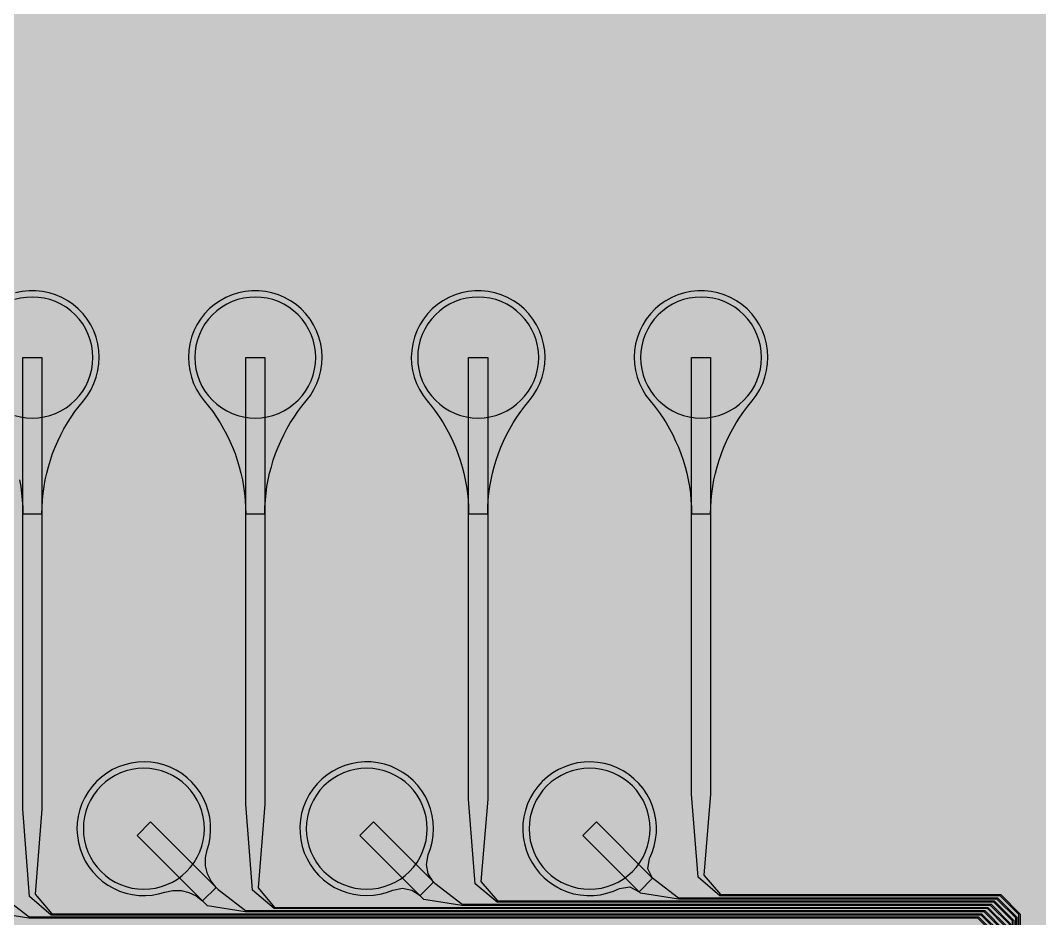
# Model space of a CAD drawing. Header units: metres. Extents: x -7220 to 10980, y -29667 to 1833.
# Drawn here: x 7924 to 9524, y -26924 to -25513 of the extents above; entities that cross this region are included whole.
import ezdxf

# ---------------------------------------------------------------- set-up
doc = ezdxf.new("R2010")
doc.units = ezdxf.units.M
for name, color, linetype in [('Metal1', 4, 'CONTINUOUS'), ('Polyimide', 7, 'CONTINUOUS'), ('Polyimide_Negative', 5, 'CONTINUOUS')]:
    doc.layers.add(name, color=color, linetype=linetype)

msp = doc.modelspace()

# ---------------------------------------------------------------- hatches: boundary and pattern name
at = {"layer": 'Polyimide'}
msp.add_hatch(color=7, dxfattribs=at).paths.add_polyline_path([(4099.4, -13861.6), (4142.6, -14152.8), (4214.2, -14438.4), (4313.4, -14715.5), (4439.2, -14981.7), (4590.6, -15234.2), (4766, -15470.7), (4963.7, -15688.8), (5181.8, -15886.5), (5418.3, -16061.9), (5670.8, -16213.3), (5936.9, -16339.1), (6214.1, -16438.3), (6499.7, -16509.9), (6790.9, -16553.1), (7085, -16567.5), (9980.4, -16567.5), (10058.8, -16571.4), (10136.4, -16582.9), (10212.6, -16601.9), (10286.5, -16628.4), (10357.5, -16662), (10424.8, -16702.3), (10487.9, -16749.1), (10546.1, -16801.8), (10598.8, -16860), (10645.6, -16923), (10685.9, -16990.4), (10719.5, -17061.4), (10745.9, -17135.3), (10765, -17211.4), (10776.5, -17289.1), (10780.4, -17367.5), (10780.4, -21957.3), (10741.6, -22012.9), (10706, -22070.6), (10673.6, -22130.1), (10644.5, -22191.4), (10618.9, -22254.2), (10596.8, -22318.2), (10578.3, -22383.5), (10563.4, -22449.6), (10552.2, -22516.5), (10544.7, -22583.8), (10541, -22651.5), (10541, -22719.3), (10544.7, -22787), (10552.2, -22854.4), (10563.4, -22921.2), (10578.3, -22987.4), (10596.8, -23052.6), (10618.9, -23116.7), (10644.5, -23179.5), (10673.6, -23240.7), (10706, -23300.3), (10741.6, -23357.9), (10780.4, -23413.5), (10780.4, -28667.5), (10776.5, -28745.9), (10765, -28823.6), (10745.9, -28899.7), (10719.5, -28973.6), (10685.9, -29044.6), (10645.6, -29112), (10598.8, -29175), (10546.1, -29233.2), (10487.9, -29285.9), (10424.8, -29332.7), (10357.5, -29373), (10286.5, -29406.6), (10212.6, -29433.1), (10136.4, -29452.1), (10058.8, -29463.6), (9980.4, -29467.5), (-6219.6, -29467.5), (-6298, -29463.6), (-6375.7, -29452.1), (-6451.9, -29433.1), (-6525.8, -29406.6), (-6596.7, -29373), (-6664.1, -29332.7), (-6727.1, -29285.9), (-6785.3, -29233.2), (-6838, -29175), (-6884.8, -29112), (-6925.2, -29044.6), (-6958.7, -28973.6), (-6985.2, -28899.7), (-7004.3, -28823.6), (-7015.8, -28745.9), (-7019.6, -28667.5), (-7019.6, -23426.3), (-6979.4, -23370.1), (-6942.3, -23311.6), (-6908.7, -23251.2), (-6878.5, -23189), (-6851.8, -23125.1), (-6828.8, -23059.9), (-6809.5, -22993.4), (-6794, -22926), (-6782.4, -22857.8), (-6774.6, -22789.1), (-6770.7, -22720), (-6770.7, -22650.8), (-6774.6, -22581.8), (-6782.4, -22513), (-6794, -22444.8), (-6809.5, -22377.4), (-6828.8, -22311), (-6851.8, -22245.7), (-6878.5, -22181.9), (-6908.7, -22119.7), (-6942.3, -22059.2), (-6979.4, -22000.8), (-7019.6, -21944.5), (-7019.6, -17367.5), (-7015.8, -17289.1), (-7004.3, -17211.4), (-6985.2, -17135.3), (-6958.7, -17061.4), (-6925.2, -16990.4), (-6884.8, -16923), (-6838, -16860), (-6785.3, -16801.8), (-6727.1, -16749.1), (-6664.1, -16702.3), (-6596.7, -16662), (-6525.8, -16628.4), (-6451.9, -16601.9), (-6375.7, -16582.9), (-6298, -16571.4), (-6219.6, -16567.5), (-3314, -16567.5), (-3019.9, -16553.1), (-2728.7, -16509.9), (-2443.1, -16438.3), (-2165.9, -16339.1), (-1899.8, -16213.3), (-1647.3, -16061.9), (-1410.8, -15886.5), (-1192.7, -15688.8), (-995, -15470.7), (-819.6, -15234.2), (-668.2, -14981.7), (-542.4, -14715.5), (-443.2, -14438.4), (-371.6, -14152.8), (-328.4, -13861.6), (-314, -13567.5), (-314, -13373.5), (-317.5, -13328.1), (-327.7, -13283.8), (-344.6, -13241.5), (-367.6, -13202.3), (-396.4, -13167), (-430.1, -13136.5), (-468, -13111.4), (-509.3, -13092.3), (-509.3, -13092.3), (-578.2, -13061.3), (-642.2, -13021.2), (-700.3, -12973), (-751.3, -12917.3), (-794.4, -12855.3), (-828.7, -12788.1), (-853.7, -12716.8), (-868.9, -12642.8), (-874, -12567.5), (-868.9, -12492.2), (-853.7, -12418.2), (-828.7, -12346.9), (-794.4, -12279.7), (-751.3, -12217.7), (-700.3, -12162), (-642.2, -12113.8), (-578.2, -12073.7), (-509.3, -12042.7), (-509.3, -12042.7), (-468, -12023.6), (-430.1, -11998.5), (-396.4, -11968), (-367.6, -11932.7), (-344.6, -11893.5), (-327.7, -11851.2), (-317.5, -11806.9), (-314, -11761.5), (-314, -11074.3), (-317.5, -11028.9), (-327.7, -10984.6), (-344.6, -10942.4), (-367.6, -10903.1), (-396.4, -10867.8), (-430.1, -10837.3), (-468, -10812.2), (-509.3, -10793.2), (-509.3, -10793.2), (-578.2, -10762.1), (-642.2, -10722.1), (-700.3, -10673.8), (-751.3, -10618.1), (-794.4, -10556.1), (-828.7, -10488.9), (-853.7, -10417.6), (-868.9, -10343.7), (-874, -10268.3), (-868.9, -10193), (-853.7, -10119), (-828.7, -10047.8), (-794.4, -9980.5), (-751.3, -9918.5), (-700.3, -9862.9), (-642.2, -9814.6), (-578.2, -9774.6), (-509.3, -9743.5), (-509.3, -9743.5), (-468, -9724.5), (-430.1, -9699.4), (-396.4, -9668.8), (-367.6, -9633.5), (-344.6, -9594.3), (-327.7, -9552), (-317.5, -9507.7), (-314, -9462.4), (-314, -8775.1), (-317.5, -8729.8), (-327.7, -8685.5), (-344.6, -8643.2), (-367.6, -8604), (-396.4, -8568.7), (-430.1, -8538.1), (-468, -8513), (-509.3, -8494), (-509.3, -8494), (-578.2, -8462.9), (-642.2, -8422.9), (-700.3, -8374.6), (-751.3, -8319), (-794.4, -8257), (-828.7, -8189.7), (-853.7, -8118.5), (-868.9, -8044.5), (-874, -7969.2), (-868.9, -7893.8), (-853.7, -7819.9), (-828.7, -7748.6), (-794.4, -7681.4), (-751.3, -7619.4), (-700.3, -7563.7), (-642.2, -7515.4), (-578.2, -7475.4), (-509.3, -7444.3), (-509.3, -7444.3), (-468, -7425.3), (-430.1, -7400.2), (-396.4, -7369.7), (-367.6, -7334.4), (-344.6, -7295.1), (-327.7, -7252.9), (-317.5, -7208.6), (-314, -7163.2), (-314, -6476), (-317.5, -6430.6), (-327.7, -6386.3), (-344.6, -6344), (-367.6, -6304.8), (-396.4, -6269.5), (-430.1, -6239), (-468, -6213.9), (-509.3, -6194.8), (-509.3, -6194.8), (-578.2, -6163.8), (-642.2, -6123.7), (-700.3, -6075.5), (-751.3, -6019.8), (-794.4, -5957.8), (-828.7, -5890.6), (-853.7, -5819.3), (-868.9, -5745.3), (-874, -5670), (-868.9, -5594.7), (-853.7, -5520.7), (-828.7, -5449.4), (-794.4, -5382.2), (-751.3, -5320.2), (-700.3, -5264.5), (-642.2, -5216.3), (-578.2, -5176.2), (-509.3, -5145.2), (-509.3, -5145.2), (-468, -5126.1), (-430.1, -5101), (-396.4, -5070.5), (-367.6, -5035.2), (-344.6, -4996), (-327.7, -4953.7), (-317.5, -4909.4), (-314, -4864), (-314, 380), (-314, 1532.5), (-269, 1532.5), (-268.8, 1525.6), (-268.1, 1518.8), (-267, 1512), (-265.4, 1505.3), (-263.4, 1498.7), (-261, 1492.3), (-258.2, 1486.1), (-254.9, 1480), (-251.3, 1474.2), (-247.3, 1468.6), (-242.9, 1463.3), (-238.2, 1458.3), (-233.2, 1453.6), (-227.9, 1449.2), (-222.3, 1445.2), (-216.5, 1441.6), (-210.4, 1438.3), (-204.2, 1435.5), (-197.8, 1433.1), (-191.2, 1431.1), (-184.5, 1429.5), (-177.7, 1428.4), (-170.9, 1427.7), (-164, 1427.5), (-157.1, 1427.7), (-150.3, 1428.4), (-143.5, 1429.5), (-136.8, 1431.1), (-130.2, 1433.1), (-123.8, 1435.5), (-117.6, 1438.3), (-111.5, 1441.6), (-105.7, 1445.2), (-100.1, 1449.2), (-94.8, 1453.6), (-89.8, 1458.3), (-85.1, 1463.3), (-80.7, 1468.6), (-76.7, 1474.2), (-73.1, 1480), (-69.8, 1486.1), (-67, 1492.3), (-64.6, 1498.7), (-62.6, 1505.3), (-61, 1512), (-59.9, 1518.8), (-59.2, 1525.6), (-59, 1532.5), (1786, 1532.5), (3835, 1532.5), (3835.2, 1539), (3835.9, 1545.6), (3836.9, 1552), (3838.4, 1558.4), (3840.3, 1564.6), (3842.6, 1570.8), (3845.3, 1576.7), (3848.4, 1582.5), (3851.9, 1588.1), (3855.7, 1593.4), (3859.8, 1598.4), (3864.3, 1603.2), (3869.1, 1607.7), (3874.1, 1611.8), (3879.4, 1615.6), (3885, 1619.1), (3890.8, 1622.2), (3896.7, 1624.9), (3902.9, 1627.2), (3909.1, 1629.1), (3915.5, 1630.6), (3921.9, 1631.6), (3928.5, 1632.3), (3935, 1632.5), (3941.5, 1632.3), (3948.1, 1631.6), (3954.5, 1630.6), (3960.9, 1629.1), (3967.1, 1627.2), (3973.3, 1624.9), (3979.2, 1622.2), (3985, 1619.1), (3990.6, 1615.6), (3995.9, 1611.8), (4000.9, 1607.7), (4005.7, 1603.2), (4010.2, 1598.4), (4014.3, 1593.4), (4018.1, 1588.1), (4021.6, 1582.5), (4024.7, 1576.7), (4027.4, 1570.8), (4029.7, 1564.6), (4031.6, 1558.4), (4033.1, 1552), (4034.1, 1545.6), (4034.8, 1539), (4035, 1532.5), (4085, 1532.5), (4085, 380), (4085, 330), (4085, -4864), (4088.5, -4909.4), (4098.7, -4953.7), (4115.6, -4996), (4138.6, -5035.2), (4167.4, -5070.5), (4201.1, -5101), (4239, -5126.1), (4280.3, -5145.2), (4280.3, -5145.2), (4349.2, -5176.2), (4413.2, -5216.3), (4471.3, -5264.5), (4522.3, -5320.2), (4565.4, -5382.2), (4599.7, -5449.4), (4624.7, -5520.7), (4639.9, -5594.7), (4645, -5670), (4639.9, -5745.3), (4624.7, -5819.3), (4599.7, -5890.6), (4565.4, -5957.8), (4522.3, -6019.8), (4471.3, -6075.5), (4413.2, -6123.7), (4349.2, -6163.8), (4280.3, -6194.8), (4239, -6213.9), (4201.1, -6239), (4167.4, -6269.5), (4138.6, -6304.8), (4115.6, -6344), (4098.7, -6386.3), (4088.5, -6430.6), (4085, -6476), (4085, -13567.5), (4099.4, -13861.6)])

# ---------------------------------------------------------------- linework, layer by layer
at = {"layer": 'Metal1'}
for points in [[(1883.9, -18191.7), (1883.9, -28376.6), (1913.3, -28406), (9462.5, -28406), (9491.9, -28376.6), (9491.9, -26917.4), (9462.5, -26888), (9022.5, -26888), (8988.4, -26858.8), (8977.9, -26728), (8977.9, -26042.5), (9007.9, -26042.5), (9007.9, -26728), (8997.3, -26855.2), (9023.3, -26886), (9463.3, -26886), (9493.9, -26916.6), (9493.9, -28377.4), (9463.3, -28408), (1912.5, -28408), (1881.9, -28377.4), (1881.9, -18191.7)], [(1888.9, -18191.7), (1888.9, -28371.6), (1918.3, -28401), (9457.5, -28401), (9486.9, -28371.6), (9486.9, -26922.4), (9457.5, -26893), (8957.2, -26893), (8897.7, -26883.5), (8807.3, -26793.1), (8828.5, -26771.9), (8914.7, -26858.1), (8957.6, -26891), (9458.3, -26891), (9488.9, -26921.6), (9488.9, -28372.4), (9458.3, -28403), (1917.5, -28403), (1886.9, -28372.4), (1886.9, -18191.7)], [(1893.9, -18191.7), (1893.9, -28366.6), (1923.3, -28396), (9452.5, -28396), (9481.9, -28366.6), (9481.9, -26927.4), (9452.5, -26898), (8672.5, -26898), (8638.4, -26868.8), (8627.9, -26736), (8627.9, -26042.5), (8657.9, -26042.5), (8657.9, -26736), (8647.3, -26865.2), (8673.3, -26896), (9453.3, -26896), (9483.9, -26926.6), (9483.9, -28367.4), (9453.3, -28398), (1922.5, -28398), (1891.9, -28367.4), (1891.9, -18191.7)], [(1898.9, -18191.7), (1898.9, -28361.6), (1928.3, -28391), (9447.5, -28391), (9476.9, -28361.6), (9476.9, -26932.4), (9447.5, -26903), (8617.2, -26903), (8557.7, -26893.5), (8457.3, -26793.1), (8478.5, -26771.9), (8574.7, -26868.1), (8617.6, -26901), (9448.3, -26901), (9478.9, -26931.6), (9478.9, -28362.4), (9448.3, -28393), (1927.5, -28393), (1896.9, -28362.4), (1896.9, -18191.7)], [(1903.9, -18191.7), (1903.9, -28356.6), (1933.3, -28386), (9442.5, -28386), (9471.9, -28356.6), (9471.9, -26937.4), (9442.5, -26908), (8322.5, -26908), (8288.5, -26878.8), (8277.9, -26744), (8277.9, -26042.5), (8307.9, -26042.5), (8307.9, -26744), (8297.3, -26875.2), (8323.3, -26906), (9443.3, -26906), (9473.9, -26936.6), (9473.9, -28357.4), (9443.3, -28388), (1932.5, -28388), (1901.9, -28357.4), (1901.9, -18191.7)], [(1908.9, -18191.7), (1908.9, -28351.6), (1938.3, -28381), (9437.5, -28381), (9466.9, -28351.6), (9466.9, -26942.4), (9437.5, -26913), (8277.2, -26913), (8217.7, -26903.5), (8107.3, -26793.1), (8128.5, -26771.9), (8234.7, -26878.1), (8277.6, -26911), (9438.3, -26911), (9468.9, -26941.6), (9468.9, -28352.4), (9438.3, -28383), (1937.5, -28383), (1906.9, -28352.4), (1906.9, -18191.7)], [(1913.9, -18191.7), (1913.9, -28346.6), (1943.3, -28376), (9432.5, -28376), (9461.9, -28346.6), (9461.9, -26947.4), (9432.5, -26918), (7972.5, -26918), (7938.5, -26888.8), (7927.9, -26752), (7927.9, -26042.5), (7957.9, -26042.5), (7957.9, -26752), (7947.2, -26885.2), (7973.3, -26916), (9433.3, -26916), (9463.9, -26946.6), (9463.9, -28347.4), (9433.3, -28378), (1942.5, -28378), (1911.9, -28347.4), (1911.9, -18191.7)], [(1918.9, -18191.7), (1918.9, -28341.6), (1948.3, -28371), (9427.5, -28371), (9456.9, -28341.6), (9456.9, -26952.4), (9427.5, -26923), (7937.2, -26923), (7877.7, -26913.5), (7757.3, -26793.1), (7778.5, -26771.9), (7894.7, -26888.1), (7937.6, -26921), (9428.3, -26921), (9458.9, -26951.6), (9458.9, -28342.4), (9428.3, -28373), (1947.5, -28373), (1916.9, -28342.4), (1916.9, -18191.7)], [(7922.7, -26234.7), (7924.5, -26245.3), (7926, -26255.9), (7927, -26266.6), (7927.7, -26277.3), (7927.9, -26288.1), (7957.9, -26288.1), (7957.9, -26288.1), (7958.1, -26277.3), (7958.7, -26266.6), (7959.8, -26255.9), (7961.2, -26245.3), (7963.1, -26234.7), (7965.4, -26224.2), (7968.1, -26213.9), (7971.2, -26203.6), (7974.7, -26193.4), (7978.6, -26183.4), (7982.8, -26173.6), (7987.5, -26163.9), (7992.5, -26154.4), (7997.9, -26145.1), (8003.7, -26136.1), (8009.8, -26127.3), (8016.2, -26118.7), (8023, -26110.4), (8029.4, -26101.9), (8035, -26092.9), (8039.6, -26083.3), (8043.2, -26073.4), (8045.8, -26063.1), (8047.4, -26052.6), (8047.9, -26042), (8047.3, -26031.4), (8045.6, -26020.9), (8042.9, -26010.7), (8039.2, -26000.8), (8034.5, -25991.3), (8028.9, -25982.3), (8022.4, -25973.9), (8015, -25966.2), (8007, -25959.3), (7998.3, -25953.3), (7989, -25948.2), (7979.2, -25944), (7969.1, -25940.8), (7958.7, -25938.7), (7948.2, -25937.6), (7937.6, -25937.6), (7927, -25938.7), (7916.6, -25940.8)]]:
    msp.add_lwpolyline(points, dxfattribs=at)
for points in [[(8307.9, -26288.1), (8308.1, -26277.3), (8308.7, -26266.6), (8309.8, -26255.9), (8311.2, -26245.3), (8313.1, -26234.7), (8315.4, -26224.2), (8318.1, -26213.9), (8321.2, -26203.6), (8324.7, -26193.4), (8328.6, -26183.4), (8332.8, -26173.6), (8337.5, -26163.9), (8342.5, -26154.4), (8347.9, -26145.1), (8353.7, -26136.1), (8359.8, -26127.3), (8366.2, -26118.7), (8373, -26110.4), (8379.4, -26101.9), (8385, -26092.9), (8389.6, -26083.3), (8393.2, -26073.4), (8395.8, -26063.1), (8397.4, -26052.6), (8397.9, -26042), (8397.3, -26031.4), (8395.6, -26020.9), (8392.9, -26010.7), (8389.2, -26000.8), (8384.5, -25991.3), (8378.9, -25982.3), (8372.4, -25973.9), (8365, -25966.2), (8357, -25959.3), (8348.3, -25953.3), (8339, -25948.2), (8329.2, -25944), (8319.1, -25940.8), (8308.7, -25938.7), (8298.2, -25937.6), (8287.6, -25937.6), (8277, -25938.7), (8266.6, -25940.8), (8256.5, -25944), (8246.8, -25948.2), (8237.5, -25953.3), (8228.8, -25959.3), (8220.7, -25966.2), (8213.4, -25973.9), (8206.9, -25982.3), (8201.2, -25991.3), (8196.5, -26000.8), (8192.8, -26010.7), (8190.1, -26020.9), (8188.5, -26031.4), (8187.9, -26042), (8188.4, -26052.6), (8189.9, -26063.1), (8192.5, -26073.4), (8196.1, -26083.3), (8200.8, -26092.9), (8206.3, -26101.9), (8212.7, -26110.4), (8219.5, -26118.7), (8226, -26127.3), (8232.1, -26136.1), (8237.8, -26145.1), (8243.2, -26154.4), (8248.3, -26163.9), (8252.9, -26173.6), (8257.2, -26183.4), (8261.1, -26193.4), (8264.6, -26203.6), (8267.7, -26213.9), (8270.4, -26224.2), (8272.7, -26234.7), (8274.5, -26245.3), (8276, -26255.9), (8277, -26266.6), (8277.7, -26277.3), (8277.9, -26288.1), (8307.9, -26288.1)], [(8657.9, -26288.1), (8658.1, -26277.3), (8658.7, -26266.6), (8659.8, -26255.9), (8661.2, -26245.3), (8663.1, -26234.7), (8665.4, -26224.2), (8668.1, -26213.9), (8671.2, -26203.6), (8674.7, -26193.4), (8678.6, -26183.4), (8682.8, -26173.6), (8687.5, -26163.9), (8692.5, -26154.4), (8697.9, -26145.1), (8703.7, -26136.1), (8709.8, -26127.3), (8716.2, -26118.7), (8723, -26110.4), (8729.4, -26101.9), (8735, -26092.9), (8739.6, -26083.3), (8743.2, -26073.4), (8745.8, -26063.1), (8747.4, -26052.6), (8747.9, -26042), (8747.3, -26031.4), (8745.6, -26020.9), (8742.9, -26010.7), (8739.2, -26000.8), (8734.5, -25991.3), (8728.9, -25982.3), (8722.4, -25973.9), (8715, -25966.2), (8707, -25959.3), (8698.3, -25953.3), (8689, -25948.2), (8679.2, -25944), (8669.1, -25940.8), (8658.7, -25938.7), (8648.2, -25937.6), (8637.6, -25937.6), (8627, -25938.7), (8616.6, -25940.8), (8606.5, -25944), (8596.8, -25948.2), (8587.5, -25953.3), (8578.8, -25959.3), (8570.7, -25966.2), (8563.4, -25973.9), (8556.9, -25982.3), (8551.2, -25991.3), (8546.5, -26000.8), (8542.8, -26010.7), (8540.1, -26020.9), (8538.5, -26031.4), (8537.9, -26042), (8538.4, -26052.6), (8539.9, -26063.1), (8542.5, -26073.4), (8546.1, -26083.3), (8550.8, -26092.9), (8556.3, -26101.9), (8562.7, -26110.4), (8569.5, -26118.7), (8576, -26127.3), (8582.1, -26136.1), (8587.8, -26145.1), (8593.2, -26154.4), (8598.3, -26163.9), (8602.9, -26173.6), (8607.2, -26183.4), (8611.1, -26193.4), (8614.6, -26203.6), (8617.7, -26213.9), (8620.4, -26224.2), (8622.7, -26234.7), (8624.5, -26245.3), (8626, -26255.9), (8627, -26266.6), (8627.7, -26277.3), (8627.9, -26288.1), (8657.9, -26288.1)], [(9007.9, -26288.1), (9008.1, -26277.3), (9008.7, -26266.6), (9009.8, -26255.9), (9011.2, -26245.3), (9013.1, -26234.7), (9015.4, -26224.2), (9018.1, -26213.9), (9021.2, -26203.6), (9024.7, -26193.4), (9028.6, -26183.4), (9032.8, -26173.6), (9037.5, -26163.9), (9042.5, -26154.4), (9047.9, -26145.1), (9053.7, -26136.1), (9059.8, -26127.3), (9066.2, -26118.7), (9073, -26110.4), (9079.4, -26101.9), (9085, -26092.9), (9089.6, -26083.3), (9093.2, -26073.4), (9095.8, -26063.1), (9097.4, -26052.6), (9097.9, -26042), (9097.3, -26031.4), (9095.6, -26020.9), (9092.9, -26010.7), (9089.2, -26000.8), (9084.5, -25991.3), (9078.9, -25982.3), (9072.4, -25973.9), (9065, -25966.2), (9057, -25959.3), (9048.3, -25953.3), (9039, -25948.2), (9029.2, -25944), (9019.1, -25940.8), (9008.7, -25938.7), (8998.2, -25937.6), (8987.6, -25937.6), (8977, -25938.7), (8966.6, -25940.8), (8956.5, -25944), (8946.8, -25948.2), (8937.5, -25953.3), (8928.8, -25959.3), (8920.7, -25966.2), (8913.4, -25973.9), (8906.9, -25982.3), (8901.2, -25991.3), (8896.5, -26000.8), (8892.8, -26010.7), (8890.1, -26020.9), (8888.5, -26031.4), (8887.9, -26042), (8888.4, -26052.6), (8889.9, -26063.1), (8892.5, -26073.4), (8896.1, -26083.3), (8900.8, -26092.9), (8906.3, -26101.9), (8912.7, -26110.4), (8919.5, -26118.7), (8926, -26127.3), (8932.1, -26136.1), (8937.8, -26145.1), (8943.2, -26154.4), (8948.3, -26163.9), (8952.9, -26173.6), (8957.2, -26183.4), (8961.1, -26193.4), (8964.6, -26203.6), (8967.7, -26213.9), (8970.4, -26224.2), (8972.7, -26234.7), (8974.5, -26245.3), (8976, -26255.9), (8977, -26266.6), (8977.7, -26277.3), (8977.9, -26288.1), (9007.9, -26288.1)], [(8231.4, -26874.8), (8223.4, -26864.8), (8217.8, -26853.4), (8214.9, -26841), (8214.8, -26828.2), (8217.5, -26815.8), (8220.3, -26805.7), (8222.1, -26795.5), (8222.8, -26785.1), (8222.6, -26774.7), (8221.3, -26764.4), (8219, -26754.2), (8215.7, -26744.3), (8211.4, -26734.8), (8206.3, -26725.8), (8200.2, -26717.3), (8193.3, -26709.5), (8185.7, -26702.4), (8177.5, -26696), (8168.6, -26690.6), (8159.3, -26686), (8149.5, -26682.4), (8139.4, -26679.7), (8129.1, -26678.1), (8118.7, -26677.5), (8108.3, -26677.9), (8098, -26679.4), (8087.9, -26681.9), (8078.1, -26685.3), (8068.7, -26689.7), (8059.7, -26695.1), (8051.3, -26701.3), (8043.6, -26708.3), (8036.6, -26716), (8030.5, -26724.3), (8025.1, -26733.3), (8020.7, -26742.7), (8017.2, -26752.5), (8014.8, -26762.7), (8013.3, -26773), (8012.9, -26783.4), (8013.5, -26793.8), (8015.1, -26804), (8017.7, -26814.1), (8021.4, -26823.9), (8025.9, -26833.2), (8031.4, -26842.1), (8037.8, -26850.4), (8044.9, -26858), (8052.7, -26864.8), (8061.2, -26870.9), (8070.2, -26876.1), (8079.7, -26880.3), (8089.6, -26883.6), (8099.7, -26885.9), (8110.1, -26887.2), (8120.5, -26887.5), (8130.9, -26886.7), (8141.1, -26884.9), (8151.1, -26882.1), (8163.6, -26879.4), (8176.3, -26879.5), (8188.8, -26882.5), (8200.2, -26888), (8210.2, -26896), (8231.4, -26874.8)], [(8572.9, -26866.3), (8564.4, -26853.5), (8561.5, -26838.5), (8564.5, -26823.5), (8568.2, -26813.6), (8570.8, -26803.4), (8572.3, -26793), (8572.9, -26782.5), (8572.3, -26772), (8570.8, -26761.6), (8568.2, -26751.4), (8564.5, -26741.5), (8560, -26732), (8554.4, -26723.1), (8548.1, -26714.7), (8540.9, -26707), (8532.9, -26700.1), (8524.4, -26694), (8515.2, -26688.8), (8505.6, -26684.5), (8495.6, -26681.2), (8485.3, -26679), (8474.9, -26677.7), (8464.4, -26677.6), (8453.9, -26678.4), (8443.5, -26680.4), (8433.4, -26683.3), (8423.7, -26687.3), (8414.4, -26692.2), (8405.6, -26698), (8397.4, -26704.6), (8390, -26712.1), (8383.3, -26720.2), (8377.5, -26729), (8372.6, -26738.3), (8368.7, -26748.1), (8365.7, -26758.2), (8363.8, -26768.5), (8362.9, -26779), (8363.1, -26789.5), (8364.3, -26800), (8366.6, -26810.2), (8369.9, -26820.2), (8374.2, -26829.9), (8379.4, -26839), (8385.5, -26847.6), (8392.4, -26855.5), (8400.1, -26862.7), (8408.5, -26869.1), (8417.4, -26874.6), (8426.9, -26879.2), (8436.8, -26882.8), (8447, -26885.4), (8457.4, -26887), (8467.9, -26887.5), (8478.4, -26887), (8488.8, -26885.4), (8499, -26882.8), (8508.9, -26879.2), (8523.9, -26876.1), (8538.9, -26879), (8551.7, -26887.5), (8572.9, -26866.3)], [(8916.8, -26860.2), (8909.3, -26845.6), (8911.8, -26829.5), (8916, -26819.8), (8919.3, -26809.7), (8921.5, -26799.4), (8922.7, -26788.9), (8922.8, -26778.3), (8921.8, -26767.8), (8919.8, -26757.4), (8916.8, -26747.3), (8912.8, -26737.5), (8907.8, -26728.2), (8901.8, -26719.5), (8895.1, -26711.3), (8887.5, -26703.9), (8879.3, -26697.3), (8870.4, -26691.6), (8861, -26686.8), (8851.1, -26682.9), (8841, -26680.1), (8830.5, -26678.3), (8820, -26677.5), (8809.4, -26677.8), (8799, -26679.2), (8788.7, -26681.6), (8778.7, -26685.1), (8769.1, -26689.5), (8760, -26694.9), (8751.5, -26701.2), (8743.6, -26708.3), (8736.5, -26716.1), (8730.3, -26724.6), (8724.9, -26733.7), (8720.5, -26743.3), (8717, -26753.3), (8714.6, -26763.6), (8713.2, -26774.1), (8712.9, -26784.6), (8713.6, -26795.2), (8715.4, -26805.6), (8718.3, -26815.8), (8722.1, -26825.6), (8727, -26835), (8732.7, -26843.9), (8739.3, -26852.2), (8746.7, -26859.7), (8754.8, -26866.5), (8763.6, -26872.4), (8772.9, -26877.4), (8782.7, -26881.4), (8792.8, -26884.5), (8803.2, -26886.5), (8813.7, -26887.4), (8824.3, -26887.3), (8834.8, -26886.1), (8845.1, -26883.9), (8855.2, -26880.7), (8864.8, -26876.4), (8881, -26873.9), (8895.6, -26881.4), (8916.8, -26860.2)]]:
    msp.add_lwpolyline(points, close=True, dxfattribs=at)
at = {"layer": 'Polyimide_Negative'}
msp.add_lwpolyline([(7915.3, -26133.4), (7924.3, -26135.7), (7933.6, -26137), (7942.9, -26137.5), (7952.2, -26137), (7961.4, -26135.7), (7970.5, -26133.4), (7979.2, -26130.3), (7987.7, -26126.3), (7995.7, -26121.5), (8003.1, -26115.9), (8010.1, -26109.7), (8016.3, -26102.8), (8021.9, -26095.3), (8026.7, -26087.3), (8030.6, -26078.9), (8033.8, -26070.1), (8036, -26061), (8037.4, -26051.8), (8037.9, -26042.5), (8037.9, -26042.5), (8037.4, -26033.2), (8036, -26024), (8033.8, -26014.9), (8030.6, -26006.1), (8026.7, -25997.7), (8021.9, -25989.7), (8016.3, -25982.2), (8010.1, -25975.3), (8003.1, -25969.1), (7995.7, -25963.5), (7987.7, -25958.7), (7979.2, -25954.7), (7970.5, -25951.6), (7961.4, -25949.3), (7952.2, -25948), (7942.9, -25947.5), (7933.6, -25948), (7924.3, -25949.3), (7915.3, -25951.6)], dxfattribs=at)
for points in [[(8387.9, -26042.5), (8387.4, -26033.2), (8386, -26024), (8383.8, -26014.9), (8380.6, -26006.1), (8376.7, -25997.7), (8371.9, -25989.7), (8366.3, -25982.2), (8360.1, -25975.3), (8353.1, -25969.1), (8345.7, -25963.5), (8337.7, -25958.7), (8329.2, -25954.7), (8320.5, -25951.6), (8311.4, -25949.3), (8302.2, -25948), (8292.9, -25947.5), (8283.6, -25948), (8274.3, -25949.3), (8265.3, -25951.6), (8256.5, -25954.7), (8248.1, -25958.7), (8240.1, -25963.5), (8232.6, -25969.1), (8225.7, -25975.3), (8219.4, -25982.2), (8213.9, -25989.7), (8209.1, -25997.7), (8205.1, -26006.1), (8202, -26014.9), (8199.7, -26024), (8198.3, -26033.2), (8197.9, -26042.5), (8198.3, -26051.8), (8199.7, -26061), (8202, -26070.1), (8205.1, -26078.9), (8209.1, -26087.3), (8213.9, -26095.3), (8219.4, -26102.8), (8225.7, -26109.7), (8232.6, -26115.9), (8240.1, -26121.5), (8248.1, -26126.3), (8256.5, -26130.3), (8265.3, -26133.4), (8274.3, -26135.7), (8283.6, -26137), (8292.9, -26137.5), (8302.2, -26137), (8311.4, -26135.7), (8320.5, -26133.4), (8329.2, -26130.3), (8337.7, -26126.3), (8345.7, -26121.5), (8353.1, -26115.9), (8360.1, -26109.7), (8366.3, -26102.8), (8371.9, -26095.3), (8376.7, -26087.3), (8380.6, -26078.9), (8383.8, -26070.1), (8386, -26061), (8387.4, -26051.8), (8387.9, -26042.5)], [(8737.9, -26042.5), (8737.4, -26033.2), (8736, -26024), (8733.8, -26014.9), (8730.6, -26006.1), (8726.7, -25997.7), (8721.9, -25989.7), (8716.3, -25982.2), (8710.1, -25975.3), (8703.1, -25969.1), (8695.7, -25963.5), (8687.7, -25958.7), (8679.2, -25954.7), (8670.5, -25951.6), (8661.4, -25949.3), (8652.2, -25948), (8642.9, -25947.5), (8633.6, -25948), (8624.3, -25949.3), (8615.3, -25951.6), (8606.5, -25954.7), (8598.1, -25958.7), (8590.1, -25963.5), (8582.6, -25969.1), (8575.7, -25975.3), (8569.4, -25982.2), (8563.9, -25989.7), (8559.1, -25997.7), (8555.1, -26006.1), (8552, -26014.9), (8549.7, -26024), (8548.3, -26033.2), (8547.9, -26042.5), (8548.3, -26051.8), (8549.7, -26061), (8552, -26070.1), (8555.1, -26078.9), (8559.1, -26087.3), (8563.9, -26095.3), (8569.4, -26102.8), (8575.7, -26109.7), (8582.6, -26115.9), (8590.1, -26121.5), (8598.1, -26126.3), (8606.5, -26130.3), (8615.3, -26133.4), (8624.3, -26135.7), (8633.6, -26137), (8642.9, -26137.5), (8652.2, -26137), (8661.4, -26135.7), (8670.5, -26133.4), (8679.2, -26130.3), (8687.7, -26126.3), (8695.7, -26121.5), (8703.1, -26115.9), (8710.1, -26109.7), (8716.3, -26102.8), (8721.9, -26095.3), (8726.7, -26087.3), (8730.6, -26078.9), (8733.8, -26070.1), (8736, -26061), (8737.4, -26051.8), (8737.9, -26042.5)], [(9087.9, -26042.5), (9087.4, -26033.2), (9086, -26024), (9083.8, -26014.9), (9080.6, -26006.1), (9076.7, -25997.7), (9071.9, -25989.7), (9066.3, -25982.2), (9060.1, -25975.3), (9053.1, -25969.1), (9045.7, -25963.5), (9037.7, -25958.7), (9029.2, -25954.7), (9020.5, -25951.6), (9011.4, -25949.3), (9002.2, -25948), (8992.9, -25947.5), (8983.6, -25948), (8974.3, -25949.3), (8965.3, -25951.6), (8956.5, -25954.7), (8948.1, -25958.7), (8940.1, -25963.5), (8932.6, -25969.1), (8925.7, -25975.3), (8919.4, -25982.2), (8913.9, -25989.7), (8909.1, -25997.7), (8905.1, -26006.1), (8902, -26014.9), (8899.7, -26024), (8898.3, -26033.2), (8897.9, -26042.5), (8898.3, -26051.8), (8899.7, -26061), (8902, -26070.1), (8905.1, -26078.9), (8909.1, -26087.3), (8913.9, -26095.3), (8919.4, -26102.8), (8925.7, -26109.7), (8932.6, -26115.9), (8940.1, -26121.5), (8948.1, -26126.3), (8956.5, -26130.3), (8965.3, -26133.4), (8974.3, -26135.7), (8983.6, -26137), (8992.9, -26137.5), (9002.2, -26137), (9011.4, -26135.7), (9020.5, -26133.4), (9029.2, -26130.3), (9037.7, -26126.3), (9045.7, -26121.5), (9053.1, -26115.9), (9060.1, -26109.7), (9066.3, -26102.8), (9071.9, -26095.3), (9076.7, -26087.3), (9080.6, -26078.9), (9083.8, -26070.1), (9086, -26061), (9087.4, -26051.8), (9087.9, -26042.5)], [(8212.9, -26782.5), (8212.4, -26773.2), (8211, -26764), (8208.8, -26754.9), (8205.6, -26746.1), (8201.7, -26737.7), (8196.9, -26729.7), (8191.3, -26722.2), (8185.1, -26715.3), (8178.1, -26709.1), (8170.7, -26703.5), (8162.7, -26698.7), (8154.2, -26694.7), (8145.5, -26691.6), (8136.4, -26689.3), (8127.2, -26688), (8117.9, -26687.5), (8108.6, -26688), (8099.3, -26689.3), (8090.3, -26691.6), (8081.5, -26694.7), (8073.1, -26698.7), (8065.1, -26703.5), (8057.6, -26709.1), (8050.7, -26715.3), (8044.4, -26722.2), (8038.9, -26729.7), (8034.1, -26737.7), (8030.1, -26746.1), (8027, -26754.9), (8024.7, -26764), (8023.3, -26773.2), (8022.9, -26782.5), (8023.3, -26791.8), (8024.7, -26801), (8027, -26810.1), (8030.1, -26818.9), (8034.1, -26827.3), (8038.9, -26835.3), (8044.4, -26842.8), (8050.7, -26849.7), (8057.6, -26855.9), (8065.1, -26861.5), (8073.1, -26866.3), (8081.5, -26870.3), (8090.3, -26873.4), (8099.3, -26875.7), (8108.6, -26877), (8117.9, -26877.5), (8127.2, -26877), (8136.4, -26875.7), (8145.5, -26873.4), (8154.2, -26870.3), (8162.7, -26866.3), (8170.7, -26861.5), (8178.1, -26855.9), (8185.1, -26849.7), (8191.3, -26842.8), (8196.9, -26835.3), (8201.7, -26827.3), (8205.6, -26818.9), (8208.8, -26810.1), (8211, -26801), (8212.4, -26791.8), (8212.9, -26782.5)], [(8562.9, -26782.5), (8562.4, -26773.2), (8561, -26764), (8558.8, -26754.9), (8555.6, -26746.1), (8551.7, -26737.7), (8546.9, -26729.7), (8541.3, -26722.2), (8535.1, -26715.3), (8528.1, -26709.1), (8520.7, -26703.5), (8512.7, -26698.7), (8504.2, -26694.7), (8495.5, -26691.6), (8486.4, -26689.3), (8477.2, -26688), (8467.9, -26687.5), (8458.6, -26688), (8449.3, -26689.3), (8440.3, -26691.6), (8431.5, -26694.7), (8423.1, -26698.7), (8415.1, -26703.5), (8407.6, -26709.1), (8400.7, -26715.3), (8394.4, -26722.2), (8388.9, -26729.7), (8384.1, -26737.7), (8380.1, -26746.1), (8377, -26754.9), (8374.7, -26764), (8373.3, -26773.2), (8372.9, -26782.5), (8373.3, -26791.8), (8374.7, -26801), (8377, -26810.1), (8380.1, -26818.9), (8384.1, -26827.3), (8388.9, -26835.3), (8394.4, -26842.8), (8400.7, -26849.7), (8407.6, -26855.9), (8415.1, -26861.5), (8423.1, -26866.3), (8431.5, -26870.3), (8440.3, -26873.4), (8449.3, -26875.7), (8458.6, -26877), (8467.9, -26877.5), (8477.2, -26877), (8486.4, -26875.7), (8495.5, -26873.4), (8504.2, -26870.3), (8512.7, -26866.3), (8520.7, -26861.5), (8528.1, -26855.9), (8535.1, -26849.7), (8541.3, -26842.8), (8546.9, -26835.3), (8551.7, -26827.3), (8555.6, -26818.9), (8558.8, -26810.1), (8561, -26801), (8562.4, -26791.8), (8562.9, -26782.5)], [(8912.9, -26782.5), (8912.4, -26773.2), (8911, -26764), (8908.8, -26754.9), (8905.6, -26746.1), (8901.7, -26737.7), (8896.9, -26729.7), (8891.3, -26722.2), (8885.1, -26715.3), (8878.1, -26709.1), (8870.7, -26703.5), (8862.7, -26698.7), (8854.2, -26694.7), (8845.5, -26691.6), (8836.4, -26689.3), (8827.2, -26688), (8817.9, -26687.5), (8808.6, -26688), (8799.3, -26689.3), (8790.3, -26691.6), (8781.5, -26694.7), (8773.1, -26698.7), (8765.1, -26703.5), (8757.6, -26709.1), (8750.7, -26715.3), (8744.4, -26722.2), (8738.9, -26729.7), (8734.1, -26737.7), (8730.1, -26746.1), (8727, -26754.9), (8724.7, -26764), (8723.3, -26773.2), (8722.9, -26782.5), (8723.3, -26791.8), (8724.7, -26801), (8727, -26810.1), (8730.1, -26818.9), (8734.1, -26827.3), (8738.9, -26835.3), (8744.4, -26842.8), (8750.7, -26849.7), (8757.6, -26855.9), (8765.1, -26861.5), (8773.1, -26866.3), (8781.5, -26870.3), (8790.3, -26873.4), (8799.3, -26875.7), (8808.6, -26877), (8817.9, -26877.5), (8827.2, -26877), (8836.4, -26875.7), (8845.5, -26873.4), (8854.2, -26870.3), (8862.7, -26866.3), (8870.7, -26861.5), (8878.1, -26855.9), (8885.1, -26849.7), (8891.3, -26842.8), (8896.9, -26835.3), (8901.7, -26827.3), (8905.6, -26818.9), (8908.8, -26810.1), (8911, -26801), (8912.4, -26791.8), (8912.9, -26782.5)]]:
    msp.add_lwpolyline(points, close=True, dxfattribs=at)

doc.saveas('drawing.dxf')
